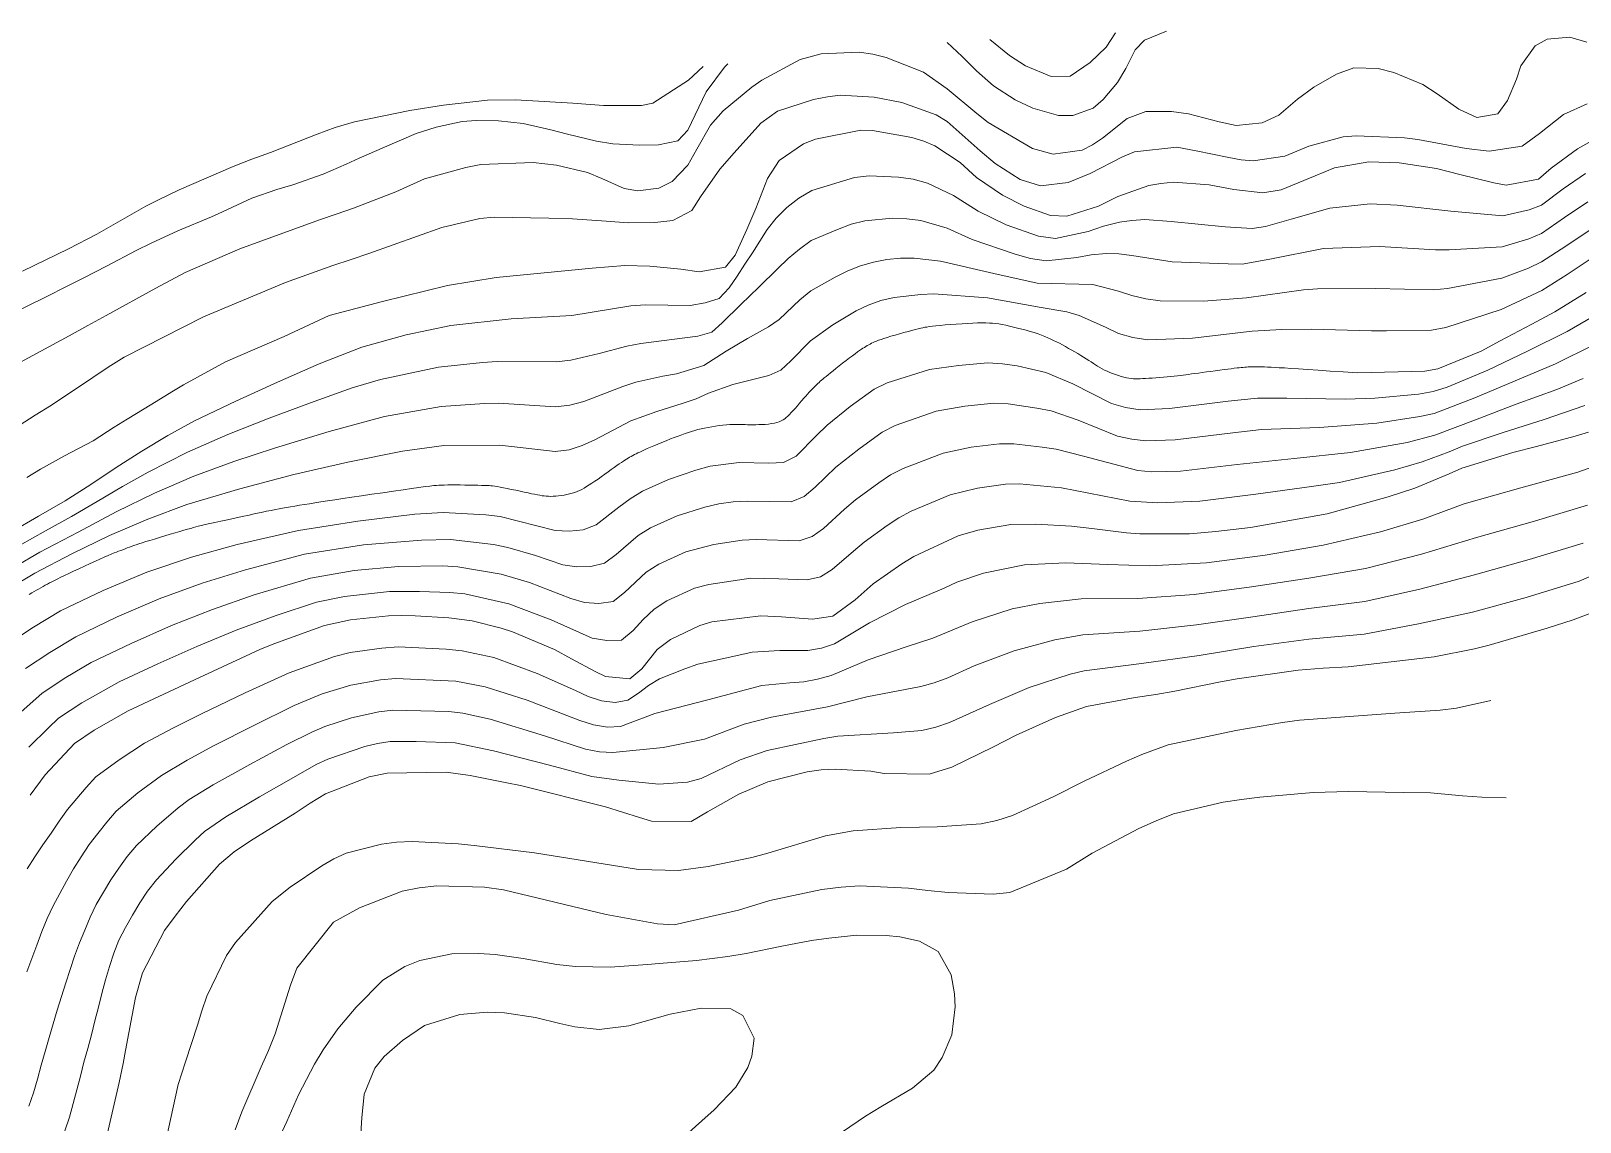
# Model space of a CAD drawing. Header units: inches. Extents: x 115425 to 116786, y 150085 to 152399.
# Drawn here: x 115844.8 to 115953, y 152322.1 to 152398.3 of the extents above; entities that cross this region are included whole.
import ezdxf

# ---------------------------------------------------------------- set-up
doc = ezdxf.new("R2010")
doc.units = ezdxf.units.IN
doc.header["$MEASUREMENT"] = 0
doc.layers.add('Contour', color=7, linetype='Continuous', lineweight=0, true_color=0xbed2ff)

msp = doc.modelspace()

# ---------------------------------------------------------------- linework, layer by layer
at = {"layer": 'Contour'}
for points in [[(115844.11, 152375.14), (115847.5, 152376.98), (115848.8, 152377.7), (115850.08, 152378.4), (115853.55, 152380.3), (115855.61, 152381.39), (115859.44, 152383.04), (115864.99, 152385.07), (115866.17, 152385.48), (115867.37, 152385.88), (115870.33, 152387.04), (115872.33, 152387.94), (115875.22, 152388.74), (115876.27, 152388.93), (115879.93, 152389.08), (115881.56, 152388.89), (115883.71, 152388.39), (115884.72, 152387.95), (115886.28, 152387.26), (115887.23, 152387.11), (115888.71, 152387.28), (115889.64, 152387.76), (115890.73, 152388.89), (115891.35, 152390.01), (115892.31, 152391.68), (115893.2, 152392.68), (115895.2, 152394.34), (115895.89, 152394.82), (115898.58, 152396.26), (115900.04, 152396.67), (115902.69, 152396.79), (115903.64, 152396.65), (115904.59, 152396.42), (115907.18, 152395.39), (115908.83, 152394.22), (115910.92, 152392.49), (115911.71, 152391.86), (115914.8, 152390.05), (115916.25, 152389.66), (115918.27, 152389.95), (115919, 152390.31), (115919.7, 152390.78), (115921.41, 152392.16), (115922.71, 152392.63), (115924.52, 152392.65), (115925.69, 152392.48), (115927.84, 152391.92), (115929.04, 152391.66), (115930.85, 152391.84), (115932, 152392.39), (115933.31, 152393.5), (115934.45, 152394.35), (115936.04, 152395.25), (115937.24, 152395.68), (115938.96, 152395.64), (115940.05, 152395.36), (115942.06, 152394.52), (115943.06, 152393.88), (115944.58, 152392.8), (115945.84, 152392.21), (115947.32, 152392.47), (115947.99, 152393.41), (115948.62, 152394.9), (115948.91, 152395.82), (115949.91, 152397.22), (115950.76, 152397.68), (115952.33, 152397.84), (115953.52, 152397.47)], [(115908.83, 152397.46), (115909.89, 152396.47), (115910.9, 152395.49), (115912.08, 152394.44), (115913.6, 152393.45), (115914.83, 152392.87), (115916.61, 152392.37), (115917.61, 152392.35), (115919.05, 152392.88), (115919.75, 152393.47), (115920.75, 152394.66), (115921.33, 152395.65), (115921.97, 152396.94), (115922.63, 152397.61), (115924.16, 152398.26)], [(115911.82, 152397.67), (115913.2, 152396.55), (115914.31, 152395.83), (115916.1, 152395.09), (115917.44, 152395.11), (115918.84, 152396.05), (115919.94, 152397.13), (115920.6, 152398.14)], [(115843.67, 152378.6), (115845.81, 152379.64), (115847.47, 152380.48), (115848.48, 152381), (115850.16, 152381.87), (115852.19, 152382.93), (115853.23, 152383.44), (115855.1, 152384.3), (115857.46, 152385.29), (115858.21, 152385.64), (115860.26, 152386.58), (115862.01, 152387.2), (115863.12, 152387.52), (115865.24, 152388.27), (115866.86, 152388.97), (115867.77, 152389.37), (115869.54, 152390.16), (115871.74, 152391.11), (115873.15, 152391.55), (115874.97, 152391.93), (115875.95, 152392), (115877.5, 152391.98), (115879.22, 152391.79), (115881.16, 152391.35), (115882.31, 152391.05), (115884.35, 152390.56), (115885.48, 152390.38), (115887.34, 152390.29), (115888.68, 152390.31), (115890.02, 152390.6), (115890.73, 152391.34), (115891.49, 152392.95), (115892, 152394.01), (115893.29, 152395.73), (115893.52, 152395.97)], [(115844.24, 152381.49), (115847.45, 152383.06), (115849.44, 152384.08), (115852.86, 152386.02), (115853.75, 152386.48), (115855.2, 152387.16), (115858.96, 152388.8), (115860.27, 152389.3), (115861.57, 152389.77), (115864.83, 152391.06), (115866.1, 152391.52), (115867.44, 152391.92), (115871.3, 152392.7), (115873.65, 152393.08), (115876.72, 152393.42), (115878.68, 152393.45), (115882.68, 152393.21), (115884.83, 152393.07), (115887.49, 152393.07), (115888.29, 152393.21), (115890.78, 152394.83), (115891.79, 152395.78)], [(115844.02, 152370.72), (115845.14, 152371.44), (115846.28, 152372.13), (115849.16, 152374.07), (115850.22, 152374.79), (115851.35, 152375.48), (115856.89, 152378.29), (115862.63, 152380.69), (115865.93, 152381.89), (115867.21, 152382.31), (115868.43, 152382.73), (115873.54, 152384.54), (115876.2, 152385.16), (115877.2, 152385.26), (115881.02, 152385.19), (115882.66, 152385.15), (115885.01, 152384.98), (115886.55, 152384.87), (115888.43, 152384.89), (115889.68, 152385.02), (115891.01, 152385.73), (115891.61, 152386.67), (115892.96, 152388.61), (115893.96, 152389.75), (115895.82, 152391.83), (115897, 152392.67), (115899.51, 152393.48), (115900.47, 152393.66), (115901.37, 152393.77), (115903.75, 152393.65), (115905.67, 152393.27), (115908.08, 152392.4), (115908.85, 152391.95), (115911.15, 152389.89), (115912.2, 152389), (115913.93, 152387.89), (115915.37, 152387.46), (115917.29, 152387.67), (115918.83, 152388.32), (115921.09, 152389.48), (115921.93, 152389.83), (115924.88, 152390.14), (115926.23, 152389.9), (115928.51, 152389.42), (115929.37, 152389.27), (115930.22, 152389.19), (115932.42, 152389.52), (115934.11, 152390.22), (115936.5, 152390.86), (115937.41, 152390.94), (115940.8, 152390.8), (115941.72, 152390.68), (115945.09, 152390.05), (115946.71, 152389.88), (115949, 152390.23), (115950.21, 152391.11), (115951.9, 152392.43), (115953.56, 152393.18)], [(115954.41, 152390.9), (115952.87, 152390.03), (115951.03, 152388.68), (115950.15, 152387.91), (115947.89, 152387.5), (115947.03, 152387.66), (115944.65, 152388.25), (115943.03, 152388.66), (115940.42, 152389.05), (115938.3, 152389.13), (115935.91, 152388.7), (115934.55, 152388.14), (115932.17, 152387.17), (115930.9, 152386.96), (115928.87, 152387.2), (115927.14, 152387.52), (115924.65, 152387.7), (115923.77, 152387.62), (115922.92, 152387.47), (115920.77, 152386.7), (115919.42, 152386.04), (115917.19, 152385.34), (115916.06, 152385.37), (115914.21, 152386.04), (115912.7, 152386.79), (115910.89, 152388.03), (115909.74, 152389.08), (115907.98, 152390.24), (115907.21, 152390.56), (115906.38, 152390.83), (115903.63, 152391.31), (115902.82, 152391.34), (115899.64, 152390.71), (115898.81, 152390.39), (115897.1, 152389.22), (115896.28, 152387.96), (115895.48, 152385.87), (115894.84, 152384.41), (115894.02, 152382.6), (115893.36, 152381.78), (115891.52, 152381.45), (115890.23, 152381.62), (115888.06, 152381.85), (115886.33, 152381.89), (115884.04, 152381.69), (115877.33, 152381.04), (115873.94, 152380.48), (115869.39, 152379.37), (115865.68, 152378.4), (115862.53, 152376.93), (115858.42, 152375.16), (115855.5, 152373.54), (115854.67, 152373.06), (115853.29, 152372.21), (115851.56, 152371.16), (115850.65, 152370.6), (115849.19, 152369.65), (115847.19, 152368.59), (115845.51, 152367.66), (115844.54, 152367.08)], [(115843.52, 152363.3), (115845.37, 152364.37), (115847.22, 152365.45), (115849.03, 152366.58), (115850.8, 152367.77), (115852.58, 152368.93), (115854.4, 152370.01), (115856.27, 152371.04), (115859.15, 152372.42), (115862.05, 152373.74), (115864.98, 152375.01), (115867.95, 152376.19), (115871.04, 152377.04), (115874.17, 152377.7), (115878.38, 152378.15), (115882.61, 152378.4), (115886.74, 152379.07), (115887.77, 152379.14), (115890.89, 152379.09), (115891.93, 152379.28), (115892.92, 152379.57), (115893.62, 152380.33), (115894.17, 152381.15), (115894.71, 152381.97), (115895.25, 152382.77), (115895.76, 152383.58), (115896.27, 152384.41), (115896.9, 152385.2), (115897.63, 152385.94), (115898.48, 152386.58), (115899.38, 152387.12), (115902.37, 152388.03), (115903.39, 152388.15), (115905.44, 152388.06), (115906.46, 152387.91), (115907.46, 152387.64), (115909.29, 152386.78), (115911, 152385.69), (115912.97, 152384.72), (115915.22, 152383.93), (115916.4, 152383.78), (115918.69, 152384.25), (115919.76, 152384.63), (115920.87, 152384.9), (115921.75, 152385.03), (115922.65, 152385.09), (115924.49, 152384.95), (115928.25, 152384.59), (115930.14, 152384.47), (115931.07, 152384.61), (115932.88, 152385.11), (115935.57, 152385.9), (115938.39, 152386.18), (115940.28, 152386.1), (115944.02, 152385.68), (115947.66, 152385.36), (115949.49, 152385.77), (115950.35, 152386.1), (115951.87, 152387.23), (115953.43, 152388.31)], [(115844.04, 152362.33), (115845.85, 152363.35), (115847.67, 152364.36), (115849.46, 152365.4), (115851.23, 152366.45), (115853.02, 152367.46), (115855.77, 152368.85), (115858.6, 152370.08), (115861.47, 152371.22), (115864.36, 152372.3), (115867.27, 152373.34), (115869.26, 152373.92), (115873.31, 152374.78), (115876.39, 152375.12), (115877.41, 152375.18), (115881.52, 152375.16), (115882.55, 152375.27), (115884.54, 152375.73), (115886.46, 152376.26), (115887.43, 152376.44), (115891.42, 152376.94), (115892.39, 152377.24), (115893.13, 152377.88), (115894.43, 152379.17), (115895.69, 152380.37), (115897, 152381.66), (115897.73, 152382.37), (115898.52, 152383.03), (115899.35, 152383.62), (115901.19, 152384.41), (115902.14, 152384.77), (115903.09, 152385.01), (115905.03, 152385.18), (115906.02, 152385.15), (115907, 152385.02), (115908.83, 152384.49), (115910.59, 152383.71), (115913.59, 152382.68), (115914.66, 152382.38), (115915.76, 152382.21), (115917.9, 152382.44), (115918.91, 152382.63), (115919.94, 152382.73), (115920.83, 152382.69), (115921.73, 152382.59), (115924.57, 152382.14), (115928.47, 152381.99), (115929.45, 152381.98), (115931.37, 152382.32), (115935.14, 152383.08), (115939.05, 152383.21), (115942.96, 152382.99), (115943.91, 152382.97), (115947.62, 152383.18), (115949.47, 152383.74), (115950.36, 152384.11), (115951.97, 152385.24), (115953.59, 152386.34)], [(115843.71, 152360.85), (115845.45, 152361.86), (115848.13, 152363.27), (115850.78, 152364.68), (115853.46, 152365.99), (115856.21, 152367.17), (115859.02, 152368.19), (115861.86, 152369.14), (115865.68, 152370.29), (115869.54, 152371.33), (115873.5, 152372.04), (115876.51, 152372.25), (115877.5, 152372.26), (115881.49, 152372.02), (115882.49, 152372.14), (115883.45, 152372.39), (115886.18, 152373.44), (115887.09, 152373.74), (115888.98, 152374.16), (115889.94, 152374.33), (115891.85, 152374.91), (115893.4, 152375.91), (115894.89, 152376.78), (115896.35, 152377.61), (115897.11, 152378.12), (115898.56, 152379.49), (115899.32, 152380.12), (115901.02, 152381.07), (115901.9, 152381.51), (115902.79, 152381.86), (115903.69, 152382.11), (115904.62, 152382.31), (115905.58, 152382.4), (115906.54, 152382.39), (115908.38, 152382.19), (115912.09, 152381.32), (115915.12, 152380.64), (115919.01, 152380.56), (115920.82, 152380.09), (115921.73, 152379.78), (115922.71, 152379.55), (115923.71, 152379.42), (115926.74, 152379.4), (115929.76, 152379.63), (115933.73, 152380.18), (115934.72, 152380.26), (115938.77, 152380.27), (115942.82, 152380.19), (115943.79, 152380.27), (115947.59, 152381), (115949.46, 152381.71), (115950.37, 152382.13), (115952.07, 152383.24), (115953.75, 152384.38)], [(115843.43, 152359.39), (115845.1, 152360.41), (115847.7, 152361.75), (115850.33, 152363.04), (115853.01, 152364.17), (115855.73, 152365.19), (115859.44, 152366.3), (115863.19, 152367.29), (115866.98, 152368.14), (115870.79, 152368.92), (115873.69, 152369.31), (115877.59, 152369.33), (115881.46, 152368.89), (115882.43, 152369.01), (115883.35, 152369.31), (115884.23, 152369.7), (115886.75, 152371.04), (115888.55, 152371.68), (115890.39, 152372.26), (115891.31, 152372.58), (115892.17, 152372.98), (115893.86, 152373.58), (115896.39, 152374.21), (115897.21, 152374.58), (115897.93, 152375.23), (115899.29, 152376.62), (115900.85, 152377.73), (115902.49, 152378.71), (115903.33, 152379.11), (115904.21, 152379.44), (115905.14, 152379.64), (115907, 152379.86), (115907.92, 152379.9), (115911.65, 152379.62), (115915.41, 152378.96), (115917.21, 152378.64), (115918.07, 152378.39), (115919.91, 152377.59), (115920.82, 152377.14), (115921.82, 152376.85), (115922.85, 152376.7), (115925.99, 152376.81), (115930.15, 152377.29), (115932.22, 152377.42), (115934.29, 152377.44), (115938.48, 152377.32), (115939.53, 152377.32), (115942.67, 152377.38), (115943.68, 152377.56), (115947.55, 152378.82), (115950.38, 152380.14), (115952.16, 152381.25), (115953.91, 152382.42)], [(115937.52, 152374.38), (115942.2, 152374.51), (115943.11, 152374.66), (115946.14, 152375.91), (115947.48, 152376.63), (115949.68, 152377.78), (115951.29, 152378.66), (115953.48, 152380.01)], [(115843.29, 152355.48), (115845.02, 152356.63), (115846.91, 152357.76), (115849.89, 152359.19), (115852.93, 152360.47), (115856.06, 152361.52), (115859.24, 152362.4), (115863.53, 152363.39), (115867.68, 152364.04), (115871.65, 152364.51), (115873.64, 152364.63), (115876.62, 152364.47), (115877.61, 152364.35), (115881.46, 152363.37), (115882.44, 152363.33), (115883.41, 152363.43), (115884.31, 152363.78), (115885.9, 152365), (115886.69, 152365.6), (115887.55, 152366.12), (115889.37, 152366.94), (115891.29, 152367.6), (115892.28, 152367.87), (115894.32, 152368.12), (115896.38, 152368.07), (115897.41, 152368.12), (115898.29, 152368.57), (115899.72, 152370.02), (115900.46, 152370.74), (115902.06, 152372.04), (115903.73, 152373.24), (115904.65, 152373.7), (115907.6, 152374.62), (115909.63, 152374.91), (115911.69, 152375.09), (115912.71, 152375.02), (115913.73, 152374.87), (115915.73, 152374.41), (115917.61, 152373.63), (115920.32, 152372.24), (115921.31, 152371.96), (115922.32, 152371.81), (115924.38, 152371.9), (115928.47, 152372.41), (115930.52, 152372.62), (115932.57, 152372.63), (115936.67, 152372.56), (115938.71, 152372.63), (115941.77, 152372.91), (115942.78, 152373.08), (115943.76, 152373.4), (115946.61, 152374.58), (115949.39, 152375.91), (115952.15, 152377.28), (115953.92, 152378.31)], [(115844.72, 152358.91), (115844.91, 152359.02), (115845.07, 152359.12), (115845.22, 152359.21), (115845.37, 152359.29), (115845.52, 152359.38), (115845.68, 152359.47), (115845.83, 152359.55), (115845.99, 152359.64), (115846.14, 152359.72), (115846.3, 152359.8), (115846.48, 152359.89), (115846.68, 152359.99), (115846.92, 152360.11), (115847.19, 152360.24), (115847.49, 152360.38), (115847.82, 152360.54), (115848.19, 152360.7), (115848.58, 152360.89), (115848.97, 152361.07), (115849.34, 152361.23), (115849.66, 152361.38), (115849.96, 152361.51), (115850.22, 152361.63), (115850.45, 152361.73), (115850.65, 152361.81), (115850.81, 152361.87), (115850.96, 152361.93), (115851.11, 152361.99), (115851.26, 152362.04), (115851.41, 152362.1), (115851.56, 152362.16), (115851.71, 152362.21), (115851.86, 152362.26), (115852.01, 152362.32), (115852.18, 152362.37), (115852.37, 152362.44), (115852.6, 152362.51), (115852.86, 152362.6), (115853.15, 152362.69), (115853.46, 152362.78), (115853.81, 152362.89), (115854.19, 152363), (115854.57, 152363.12), (115854.92, 152363.22), (115855.23, 152363.31), (115855.52, 152363.4), (115855.77, 152363.47), (115856, 152363.53), (115856.19, 152363.59), (115856.35, 152363.63), (115856.52, 152363.67), (115856.74, 152363.72), (115857.01, 152363.79), (115857.33, 152363.86), (115857.69, 152363.94), (115858.11, 152364.03), (115858.57, 152364.13), (115859.08, 152364.25), (115859.6, 152364.36), (115860.08, 152364.46), (115860.52, 152364.56), (115860.93, 152364.64), (115861.29, 152364.72), (115861.62, 152364.78), (115861.92, 152364.84), (115862.17, 152364.89), (115862.42, 152364.94), (115862.69, 152364.98), (115862.97, 152365.03), (115863.27, 152365.08), (115863.6, 152365.14), (115863.94, 152365.19), (115864.3, 152365.25), (115864.67, 152365.31), (115865.09, 152365.38), (115865.55, 152365.45), (115866.07, 152365.53), (115866.63, 152365.61), (115867.25, 152365.7), (115867.92, 152365.8), (115868.64, 152365.91), (115869.41, 152366.02), (115870.16, 152366.13), (115870.83, 152366.23), (115871.43, 152366.31), (115871.94, 152366.38), (115872.37, 152366.44), (115872.71, 152366.48), (115872.98, 152366.51), (115873.17, 152366.53), (115873.32, 152366.54), (115873.51, 152366.55), (115873.71, 152366.55), (115873.95, 152366.56), (115874.21, 152366.56), (115874.5, 152366.56), (115874.81, 152366.56), (115875.14, 152366.55), (115875.48, 152366.55), (115875.78, 152366.54), (115876.06, 152366.54), (115876.3, 152366.53), (115876.52, 152366.53), (115876.7, 152366.52), (115876.85, 152366.51), (115876.97, 152366.5), (115877.09, 152366.49), (115877.24, 152366.47), (115877.41, 152366.44), (115877.62, 152366.41), (115877.84, 152366.36), (115878.1, 152366.31), (115878.38, 152366.25), (115878.7, 152366.19), (115879.01, 152366.12), (115879.3, 152366.06), (115879.56, 152366), (115879.81, 152365.95), (115880.02, 152365.91), (115880.22, 152365.87), (115880.39, 152365.84), (115880.54, 152365.81), (115880.68, 152365.79), (115880.83, 152365.78), (115880.99, 152365.77), (115881.15, 152365.76), (115881.32, 152365.77), (115881.5, 152365.78), (115881.69, 152365.8), (115881.89, 152365.82), (115882.09, 152365.85), (115882.28, 152365.89), (115882.47, 152365.93), (115882.65, 152365.98), (115882.83, 152366.04), (115883, 152366.1), (115883.16, 152366.17), (115883.32, 152366.25), (115883.48, 152366.34), (115883.65, 152366.44), (115883.83, 152366.56), (115884.03, 152366.68), (115884.23, 152366.82), (115884.45, 152366.97), (115884.68, 152367.13), (115884.92, 152367.31), (115885.16, 152367.48), (115885.38, 152367.64), (115885.58, 152367.78), (115885.77, 152367.91), (115885.93, 152368.03), (115886.08, 152368.13), (115886.22, 152368.22), (115886.33, 152368.29), (115886.44, 152368.36), (115886.55, 152368.43), (115886.66, 152368.49), (115886.77, 152368.55), (115886.89, 152368.62), (115887, 152368.68), (115887.12, 152368.74), (115887.24, 152368.8), (115887.37, 152368.86), (115887.52, 152368.93), (115887.69, 152369.01), (115887.89, 152369.1), (115888.12, 152369.2), (115888.36, 152369.3), (115888.63, 152369.41), (115888.92, 152369.53), (115889.22, 152369.65), (115889.51, 152369.77), (115889.78, 152369.87), (115890.05, 152369.97), (115890.3, 152370.06), (115890.54, 152370.15), (115890.77, 152370.23), (115890.99, 152370.3), (115891.21, 152370.36), (115891.43, 152370.43), (115891.66, 152370.48), (115891.9, 152370.53), (115892.14, 152370.58), (115892.39, 152370.63), (115892.65, 152370.67), (115892.91, 152370.7), (115893.17, 152370.73), (115893.42, 152370.75), (115893.65, 152370.77), (115893.87, 152370.79), (115894.07, 152370.79), (115894.25, 152370.79), (115894.43, 152370.79), (115894.58, 152370.78), (115894.74, 152370.77), (115894.9, 152370.76), (115895.08, 152370.76), (115895.27, 152370.76), (115895.47, 152370.76), (115895.68, 152370.77), (115895.9, 152370.78), (115896.13, 152370.79), (115896.36, 152370.81), (115896.57, 152370.84), (115896.77, 152370.88), (115896.95, 152370.92), (115897.11, 152370.97), (115897.25, 152371.03), (115897.38, 152371.1), (115897.49, 152371.18), (115897.59, 152371.27), (115897.7, 152371.37), (115897.82, 152371.48), (115897.95, 152371.61), (115898.09, 152371.75), (115898.23, 152371.91), (115898.38, 152372.08), (115898.53, 152372.26), (115898.69, 152372.45), (115898.83, 152372.62), (115898.97, 152372.77), (115899.09, 152372.91), (115899.21, 152373.04), (115899.31, 152373.15), (115899.4, 152373.25), (115899.49, 152373.33), (115899.57, 152373.41), (115899.64, 152373.49), (115899.73, 152373.57), (115899.81, 152373.64), (115899.89, 152373.72), (115899.98, 152373.8), (115900.07, 152373.87), (115900.16, 152373.95), (115900.26, 152374.04), (115900.38, 152374.14), (115900.52, 152374.25), (115900.68, 152374.38), (115900.87, 152374.53), (115901.07, 152374.69), (115901.3, 152374.87), (115901.54, 152375.06), (115901.79, 152375.25), (115902.02, 152375.43), (115902.22, 152375.58), (115902.41, 152375.72), (115902.58, 152375.85), (115902.72, 152375.95), (115902.85, 152376.04), (115902.96, 152376.11), (115903.06, 152376.17), (115903.15, 152376.23), (115903.25, 152376.29), (115903.36, 152376.34), (115903.46, 152376.4), (115903.56, 152376.45), (115903.67, 152376.5), (115903.77, 152376.55), (115903.9, 152376.6), (115904.04, 152376.66), (115904.22, 152376.72), (115904.42, 152376.79), (115904.65, 152376.86), (115904.91, 152376.94), (115905.2, 152377.02), (115905.51, 152377.11), (115905.82, 152377.2), (115906.11, 152377.28), (115906.37, 152377.35), (115906.6, 152377.41), (115906.81, 152377.46), (115906.99, 152377.51), (115907.15, 152377.54), (115907.28, 152377.57), (115907.42, 152377.59), (115907.59, 152377.62), (115907.81, 152377.64), (115908.06, 152377.67), (115908.35, 152377.7), (115908.69, 152377.73), (115909.06, 152377.76), (115909.47, 152377.79), (115909.89, 152377.82), (115910.28, 152377.84), (115910.64, 152377.86), (115910.97, 152377.87), (115911.27, 152377.87), (115911.54, 152377.87), (115911.79, 152377.86), (115912.01, 152377.85), (115912.22, 152377.83), (115912.44, 152377.8), (115912.68, 152377.76), (115912.93, 152377.71), (115913.19, 152377.66), (115913.47, 152377.59), (115913.76, 152377.52), (115914.06, 152377.45), (115914.36, 152377.36), (115914.65, 152377.28), (115914.93, 152377.2), (115915.19, 152377.11), (115915.44, 152377.02), (115915.67, 152376.93), (115915.88, 152376.84), (115916.09, 152376.75), (115916.28, 152376.65), (115916.49, 152376.55), (115916.69, 152376.45), (115916.9, 152376.34), (115917.11, 152376.22), (115917.32, 152376.1), (115917.54, 152375.98), (115917.76, 152375.85), (115917.97, 152375.73), (115918.18, 152375.6), (115918.37, 152375.48), (115918.56, 152375.37), (115918.74, 152375.26), (115918.9, 152375.15), (115919.06, 152375.04), (115919.21, 152374.94), (115919.35, 152374.85), (115919.51, 152374.76), (115919.67, 152374.67), (115919.84, 152374.58), (115920.02, 152374.5), (115920.21, 152374.42), (115920.4, 152374.34), (115920.6, 152374.27), (115920.81, 152374.2), (115921, 152374.14), (115921.19, 152374.09), (115921.37, 152374.05), (115921.54, 152374.02), (115921.7, 152374), (115921.85, 152373.98), (115922, 152373.98), (115922.15, 152373.98), (115922.32, 152373.98), (115922.5, 152373.99), (115922.7, 152373.99), (115922.92, 152374.01), (115923.16, 152374.02), (115923.41, 152374.04), (115923.68, 152374.06), (115923.95, 152374.08), (115924.21, 152374.11), (115924.46, 152374.13), (115924.69, 152374.15), (115924.92, 152374.18), (115925.13, 152374.2), (115925.33, 152374.23), (115925.52, 152374.25), (115925.71, 152374.28), (115925.92, 152374.31), (115926.15, 152374.34), (115926.4, 152374.37), (115926.66, 152374.41), (115926.95, 152374.45), (115927.25, 152374.49), (115927.57, 152374.54), (115927.89, 152374.58), (115928.18, 152374.62), (115928.45, 152374.65), (115928.69, 152374.68), (115928.9, 152374.71), (115929.09, 152374.73), (115929.25, 152374.75), (115929.38, 152374.76), (115929.5, 152374.77), (115929.63, 152374.78), (115929.75, 152374.79), (115929.87, 152374.8), (115929.99, 152374.8), (115930.11, 152374.81), (115930.22, 152374.81), (115930.34, 152374.81), (115930.47, 152374.81), (115930.62, 152374.81), (115930.8, 152374.81), (115931, 152374.8), (115931.23, 152374.79), (115931.47, 152374.78), (115931.75, 152374.77), (115932.04, 152374.75), (115932.4, 152374.73), (115932.85, 152374.7), (115933.39, 152374.66), (115934.03, 152374.62), (115934.76, 152374.57), (115935.59, 152374.51), (115936.51, 152374.45), (115937.52, 152374.38)], [(115844.45, 152353.74), (115846.15, 152354.87), (115847.98, 152355.95), (115850.86, 152357.34), (115853.79, 152358.61), (115856.79, 152359.69), (115859.83, 152360.64), (115863.95, 152361.72), (115868.06, 152362.37), (115872.12, 152362.71), (115874.15, 152362.74), (115877.16, 152362.4), (115878.14, 152362.2), (115880.09, 152361.63), (115882, 152360.99), (115882.97, 152360.84), (115883.96, 152360.86), (115884.91, 152361.1), (115885.72, 152361.71), (115887.25, 152363.03), (115888.12, 152363.57), (115889.98, 152364.41), (115891.91, 152365), (115892.9, 152365.23), (115893.9, 152365.37), (115894.92, 152365.43), (115897.95, 152365.39), (115898.86, 152365.76), (115899.62, 152366.4), (115901.07, 152367.81), (115902.66, 152369.07), (115904.31, 152370.25), (115905.21, 152370.71), (115908.08, 152371.71), (115910.08, 152372.05), (115912.09, 152372.27), (115913.11, 152372.23), (115915.11, 152371.92), (115916.1, 152371.73), (115917.99, 152371.09), (115920.75, 152369.97), (115921.73, 152369.76), (115922.73, 152369.65), (115924.76, 152369.72), (115928.79, 152370.2), (115930.81, 152370.43), (115934.84, 152370.57), (115938.86, 152370.88), (115941.86, 152371.33), (115942.85, 152371.55), (115945.71, 152372.64), (115948.52, 152373.83), (115951.33, 152375.01), (115954.05, 152376.37)], [(115844.13, 152350.69), (115845.61, 152352.01), (115847.27, 152353.11), (115849.05, 152354.15), (115851.83, 152355.49), (115854.65, 152356.74), (115857.52, 152357.87), (115860.42, 152358.89), (115864.37, 152360.04), (115867.42, 152360.58), (115870.51, 152360.86), (115873.62, 152360.9), (115874.65, 152360.85), (115877.69, 152360.33), (115879.66, 152359.74), (115882.54, 152358.62), (115883.51, 152358.36), (115884.51, 152358.28), (115885.5, 152358.41), (115886.31, 152359.05), (115887.81, 152360.46), (115888.69, 152361.02), (115890.58, 152361.88), (115892.54, 152362.39), (115894.51, 152362.71), (115895.51, 152362.74), (115898.5, 152362.66), (115899.42, 152362.96), (115900.21, 152363.53), (115901.68, 152364.87), (115902.44, 152365.52), (115904.06, 152366.7), (115904.89, 152367.26), (115905.77, 152367.72), (115908.57, 152368.79), (115910.52, 152369.19), (115912.5, 152369.44), (115913.5, 152369.43), (115915.48, 152369.2), (115916.46, 152369.05), (115918.37, 152368.56), (115922.15, 152367.56), (115923.14, 152367.48), (115925.14, 152367.53), (115929.11, 152367.99), (115933.08, 152368.41), (115937.02, 152368.82), (115940.97, 152369.52), (115942.91, 152370.03), (115945.75, 152371.11), (115948.58, 152372.19), (115951.42, 152373.23), (115953.28, 152373.99)], [(115844.68, 152348.24), (115846.07, 152349.6), (115846.77, 152350.27), (115848.39, 152351.35), (115850.99, 152352.81), (115853.7, 152354.06), (115856.42, 152355.27), (115859.17, 152356.42), (115861.96, 152357.45), (115864.79, 152358.37), (115866.73, 152358.78), (115869.88, 152359.13), (115871.99, 152359.13), (115874.1, 152359.05), (115875.15, 152358.95), (115878.22, 152358.25), (115881.18, 152357.14), (115884.04, 152355.87), (115885.06, 152355.7), (115886.09, 152355.72), (115886.91, 152356.39), (115887.61, 152357.17), (115888.38, 152357.89), (115889.26, 152358.47), (115891.18, 152359.35), (115892.2, 152359.61), (115895.12, 152360.06), (115897.08, 152360), (115899.05, 152359.93), (115899.99, 152360.15), (115900.8, 152360.65), (115902.3, 152361.93), (115903.05, 152362.57), (115904.65, 152363.72), (115905.47, 152364.26), (115906.33, 152364.73), (115909.05, 152365.88), (115910.96, 152366.33), (115912.91, 152366.62), (115913.89, 152366.64), (115916.83, 152366.37), (115920.65, 152365.62), (115921.59, 152365.43), (115923.55, 152365.31), (115926.5, 152365.43), (115930.41, 152365.91), (115934.3, 152366.44), (115936.24, 152366.74), (115940.11, 152367.61), (115942.03, 152368.17), (115943.91, 152368.87), (115944.83, 152369.26), (115947.69, 152370.23), (115950.55, 152371.14), (115953.39, 152372.1)], [(115844.79, 152344.9), (115845.84, 152346.31), (115847.89, 152348.51), (115849.26, 152349.44), (115851.63, 152350.79), (115856.27, 152352.96), (115860.83, 152355.06), (115861.81, 152355.46), (115865.34, 152356.74), (115867.15, 152357.14), (115869.82, 152357.43), (115870.75, 152357.45), (115871.68, 152357.42), (115874.02, 152357.28), (115875.67, 152357.06), (115877.69, 152356.55), (115878.47, 152356.3), (115881.41, 152355.06), (115882.6, 152354.41), (115884.24, 152353.54), (115884.98, 152353.18), (115886.68, 152353.03), (115887.5, 152353.73), (115888.59, 152355.06), (115889.52, 152355.77), (115891.56, 152356.75), (115892.4, 152357), (115895.82, 152357.42), (115897.27, 152357.34), (115899.44, 152357.18), (115900.86, 152357.39), (115902.41, 152358.53), (115903.68, 152359.65), (115905.68, 152361.05), (115906.51, 152361.56), (115909.62, 152363.01), (115910.98, 152363.4), (115913.3, 152363.79), (115915.04, 152363.83), (115917.53, 152363.67), (115918.95, 152363.52), (115921.37, 152363.21), (115922.3, 152363.14), (115925.76, 152363.15), (115927.62, 152363.3), (115930.04, 152363.6), (115935.38, 152364.54), (115939.64, 152365.73), (115941.5, 152366.34), (115943.91, 152367.34), (115944.79, 152367.73), (115948.35, 152368.82), (115950, 152369.24), (115952.71, 152369.96), (115953.64, 152370.25)], [(115953.87, 152367.8), (115952.9, 152367.46), (115948.92, 152366.37), (115944.96, 152365.23), (115942.07, 152364.17), (115939.12, 152363.28), (115935.11, 152362.35), (115931.05, 152361.66), (115926.96, 152361.13), (115922.99, 152360.91), (115920.06, 152361.01), (115917.14, 152361.11), (115914.24, 152360.98), (115911.37, 152360.39), (115909.51, 152359.77), (115908.62, 152359.35), (115905.93, 152358.22), (115903.41, 152356.92), (115900.98, 152355.46), (115900.07, 152355.16), (115899.1, 152355), (115897.16, 152355), (115895.23, 152354.88), (115894.28, 152354.68), (115891.43, 152354.04), (115890.52, 152353.72), (115888.75, 152353.02), (115887.98, 152352.56), (115887.29, 152352.02), (115886.54, 152351.53), (115885.66, 152351.36), (115884.69, 152351.48), (115883.77, 152351.79), (115882.88, 152352.2), (115880.2, 152353.4), (115877.17, 152354.5), (115874.97, 152354.97), (115873.85, 152355.1), (115870.48, 152355.25), (115869.36, 152355.17), (115867.14, 152354.85), (115866.04, 152354.58), (115862.87, 152353.44), (115859.8, 152352.04), (115856.76, 152350.57), (115854.75, 152349.57), (115852.78, 152348.52), (115850.99, 152347.37), (115849.38, 152346.17), (115848.7, 152345.43), (115848.04, 152344.66), (115847.39, 152343.89), (115846.81, 152343.07), (115846.24, 152342.24), (115845.67, 152341.42), (115845.12, 152340.59), (115844.57, 152339.76)], [(115844.56, 152332.55), (115844.9, 152333.49), (115845.25, 152334.43), (115845.6, 152335.37), (115845.97, 152336.28), (115846.4, 152337.17), (115846.85, 152338.04), (115847.33, 152338.9), (115847.82, 152339.75), (115848.35, 152340.6), (115848.91, 152341.44), (115849.51, 152342.23), (115850.13, 152343.02), (115850.79, 152343.77), (115852.31, 152345.06), (115853.95, 152346.26), (115855.74, 152347.34), (115857.59, 152348.34), (115860.4, 152349.77), (115863.23, 152351.16), (115865.17, 152351.97), (115867.19, 152352.57), (115869.25, 152352.95), (115870.3, 152353.04), (115874.51, 152352.85), (115876.57, 152352.47), (115879.51, 152351.52), (115882.27, 152350.46), (115883.19, 152350.1), (115884.13, 152349.8), (115885.11, 152349.64), (115886.02, 152349.7), (115888.42, 152350.59), (115892.13, 152351.55), (115895.9, 152352.55), (115897.84, 152352.75), (115898.82, 152352.81), (115899.79, 152352.99), (115900.73, 152353.26), (115903.32, 152354.34), (115905.98, 152355.26), (115907.83, 152355.86), (115910.58, 152357.01), (115913.39, 152357.91), (115915.31, 152358.29), (115918.21, 152358.6), (115922.15, 152358.63), (115926.1, 152358.91), (115930.11, 152359.44), (115934.1, 152360.05), (115938.07, 152360.72), (115941.97, 152361.73), (115945.82, 152362.9), (115949.71, 152363.99), (115953.58, 152365.15)], [(115953.28, 152362.5), (115949.49, 152361.35), (115945.68, 152360.28), (115941.87, 152359.29), (115938.01, 152358.43), (115934.11, 152357.93), (115930.19, 152357.36), (115926.27, 152356.78), (115922.29, 152356.35), (115918.31, 152356.09), (115916.37, 152355.74), (115913.51, 152354.98), (115910.72, 152353.92), (115908.88, 152353.1), (115907.94, 152352.75), (115906.99, 152352.48), (115903.23, 152351.76), (115900.48, 152351.06), (115896.57, 152350.35), (115894.66, 152349.86), (115891.89, 152348.81), (115889, 152348.23), (115885.49, 152347.88), (115884.56, 152347.93), (115883.58, 152348.12), (115880.72, 152349.04), (115876.92, 152350.2), (115875.01, 152350.63), (115874.04, 152350.74), (115870.11, 152350.84), (115869.14, 152350.72), (115867.24, 152350.29), (115865.37, 152349.69), (115864.47, 152349.3), (115862.72, 152348.43), (115860.13, 152347.04), (115857.56, 152345.61), (115855.9, 152344.59), (115855.13, 152344.01), (115853.63, 152342.74), (115852.2, 152341.38), (115851.56, 152340.61), (115850.97, 152339.8), (115850.42, 152338.98), (115849.9, 152338.13), (115849.4, 152337.27), (115848.98, 152336.38), (115848.59, 152335.48), (115848.22, 152334.58), (115847.88, 152333.66), (115847.57, 152332.73), (115847.28, 152331.78), (115846.98, 152330.83), (115846.68, 152329.88), (115846.38, 152328.93), (115846.11, 152327.97), (115845.84, 152327), (115845.56, 152326.04), (115845.3, 152325.07), (115845.02, 152324.11), (115844.7, 152323.17)], [(115955.66, 152360.98), (115952.99, 152359.84), (115949.28, 152358.71), (115945.54, 152357.67), (115941.77, 152356.85), (115937.96, 152356.14), (115934.11, 152355.8), (115930.27, 152355.28), (115926.44, 152354.66), (115922.42, 152354.08), (115918.41, 152353.58), (115917.43, 152353.34), (115914.58, 152352.41), (115911.79, 152351.23), (115909.01, 152349.97), (115908.05, 152349.64), (115907.07, 152349.42), (115905.1, 152349.25), (115901.2, 152349.02), (115900.22, 152348.86), (115896.27, 152348.02), (115894.38, 152347.36), (115891.65, 152346.07), (115890.7, 152345.81), (115888.7, 152345.66), (115885.9, 152345.95), (115884.01, 152346.21), (115881.07, 152346.98), (115877.14, 152348), (115874.48, 152348.56), (115871.75, 152348.64), (115869.93, 152348.64), (115869.04, 152348.5), (115868.15, 152348.29), (115865.58, 152347.41), (115864.75, 152347.03), (115863.17, 152346.14), (115860.81, 152344.78), (115858.46, 152343.38), (115856.97, 152342.35), (115856.31, 152341.75), (115854.95, 152340.43), (115853.61, 152338.98), (115852.99, 152338.2), (115852.44, 152337.37), (115851.93, 152336.52), (115851.44, 152335.66), (115850.98, 152334.78), (115850.63, 152333.86), (115850.32, 152332.93), (115850.05, 152331.99), (115849.79, 152331.04), (115849.55, 152330.09), (115849.31, 152329.13), (115849.06, 152328.17), (115848.8, 152327.21), (115848.54, 152326.25), (115848.3, 152325.28), (115848.05, 152324.32), (115847.79, 152323.36), (115847.52, 152322.4), (115847.21, 152321.45)], [(115957.8, 152359.12), (115952.58, 152357.14), (115950.75, 152356.57), (115946.7, 152355.36), (115945.69, 152355.11), (115942.87, 152354.56), (115936.86, 152353.85), (115935.11, 152353.76), (115933.37, 152353.62), (115929.09, 152353.03), (115927.93, 152352.8), (115924.74, 152352.16), (115923.41, 152351.93), (115921.98, 152351.72), (115918.58, 152351.09), (115916.41, 152350.32), (115913.65, 152349.09), (115912.08, 152348.26), (115909.16, 152346.84), (115907.59, 152346.36), (115904.43, 152346.42), (115903.52, 152346.57), (115901.01, 152346.72), (115900.05, 152346.67), (115899.05, 152346.53), (115896.31, 152345.82), (115894.29, 152344.96), (115892.11, 152343.73), (115890.95, 152343.06), (115888.19, 152343.09), (115887.34, 152343.33), (115884.97, 152344.07), (115879.04, 152345.56), (115878.08, 152345.76), (115875.52, 152346.27), (115873.85, 152346.51), (115869.71, 152346.44), (115868.47, 152346.18), (115865.41, 152344.98), (115864.34, 152344.34), (115863.29, 152343.64), (115860.18, 152341.71), (115859.04, 152340.94), (115858, 152340.07), (115855.7, 152337.47), (115854.91, 152336.45), (115854.17, 152335.44), (115852.62, 152332.5), (115852.13, 152330.77), (115851.45, 152327.07), (115851.28, 152326.16), (115850.99, 152324.82), (115850.17, 152321.21)], [(115946.81, 152351.5), (115944.41, 152350.97), (115943.29, 152350.84), (115940.12, 152350.62), (115933.45, 152350.14), (115932.26, 152349.97), (115929.01, 152349.42), (115924.29, 152348.4), (115922.43, 152347.73), (115921.37, 152347.27), (115918.41, 152345.87), (115916.25, 152344.79), (115913.4, 152343.47), (115912.3, 152343.13), (115911.22, 152342.9), (115908.15, 152342.69), (115906.9, 152342.67), (115905.61, 152342.64), (115902.28, 152342.41), (115900.34, 152342.05), (115896.32, 152340.85), (115895.2, 152340.54), (115892.15, 152339.91), (115890.07, 152339.63), (115887.27, 152339.71), (115880.02, 152340.86), (115875.81, 152341.37), (115874.67, 152341.5), (115871.47, 152341.66), (115870.37, 152341.61), (115869.32, 152341.48), (115866.86, 152340.85), (115865.99, 152340.46), (115865.16, 152339.97), (115862.95, 152338.48), (115861.68, 152337.48), (115859.12, 152334.61), (115858.5, 152333.71), (115857.12, 152330.86), (115856.78, 152329.84), (115856.47, 152328.83), (115855.63, 152326.27), (115855.11, 152324.69), (115854.27, 152320.76)], [(115947.88, 152344.7), (115946.19, 152344.75), (115944.84, 152344.86), (115942.61, 152345.06), (115940.7, 152345.08), (115936.89, 152345.16), (115934.42, 152345.08), (115930.68, 152344.76), (115929.41, 152344.59), (115928.13, 152344.41), (115924.66, 152343.59), (115923.45, 152343.1), (115922.22, 152342.56), (115918.97, 152340.84), (115917.18, 152339.73), (115913.21, 152338.11), (115912.06, 152337.98), (115908.91, 152338.1), (115907.5, 152338.24), (115906.13, 152338.39), (115902.72, 152338.56), (115901.43, 152338.48), (115900.08, 152338.31), (115896.45, 152337.55), (115894.26, 152336.86), (115889.78, 152335.85), (115888.6, 152335.9), (115885.02, 152336.56), (115877.84, 152338.29), (115876.53, 152338.48), (115873.19, 152338.57), (115871.95, 152338.43), (115870.78, 152338.19), (115867.79, 152337.02), (115865.98, 152336.02), (115863.41, 152332.81), (115862.98, 152331.63), (115861.89, 152328.24), (115861.42, 152327.07), (115860.91, 152325.93), (115859.58, 152322.78), (115859.1, 152321.52)], [(115862.22, 152321.07), (115862.71, 152322.11), (115863.52, 152323.96), (115864.64, 152326.12), (115865.24, 152327.1), (115866.27, 152328.57), (115867.55, 152330.1), (115869.41, 152331.97), (115870.95, 152332.94), (115872, 152333.35), (115874.25, 152333.81), (115876.13, 152333.84), (115877.27, 152333.76), (115879.22, 152333.48), (115881.58, 152333.08), (115882.87, 152332.94), (115885.31, 152332.89), (115887.9, 152333.08), (115888.73, 152333.15), (115891.34, 152333.34), (115893.51, 152333.62), (115894.79, 152333.84), (115897.29, 152334.35), (115899.37, 152334.74), (115900.58, 152334.92), (115902.52, 152335.11), (115904.58, 152335.09), (115905.53, 152335), (115906.91, 152334.7), (115908.22, 152333.99), (115909.11, 152332.35), (115909.35, 152331.02), (115909.41, 152330.12), (115909.16, 152328.17), (115908.49, 152326.58), (115907.9, 152325.68), (115906.43, 152324.44), (115904.2, 152323.13), (115903.13, 152322.49), (115901.54, 152321.39)], [(115867.89, 152321.27), (115867.96, 152322.37), (115868.12, 152324.01), (115868.87, 152325.84), (115869.51, 152326.64), (115870.79, 152327.77), (115872.32, 152328.82), (115874.8, 152329.58), (115876.7, 152329.74), (115877.91, 152329.69), (115880.08, 152329.38), (115881.78, 152328.96), (115882.83, 152328.72), (115884.53, 152328.53), (115886.6, 152328.79), (115887.67, 152329.08), (115889.5, 152329.6), (115891.66, 152330.01), (115893.72, 152329.97), (115894.56, 152329.52), (115895.36, 152327.92), (115895.2, 152326.68), (115894.92, 152325.88), (115894.07, 152324.5), (115892.56, 152322.91), (115891.7, 152322.15), (115890.15, 152320.76)]]:
    msp.add_lwpolyline(points, dxfattribs=at)

doc.saveas('drawing.dxf')
